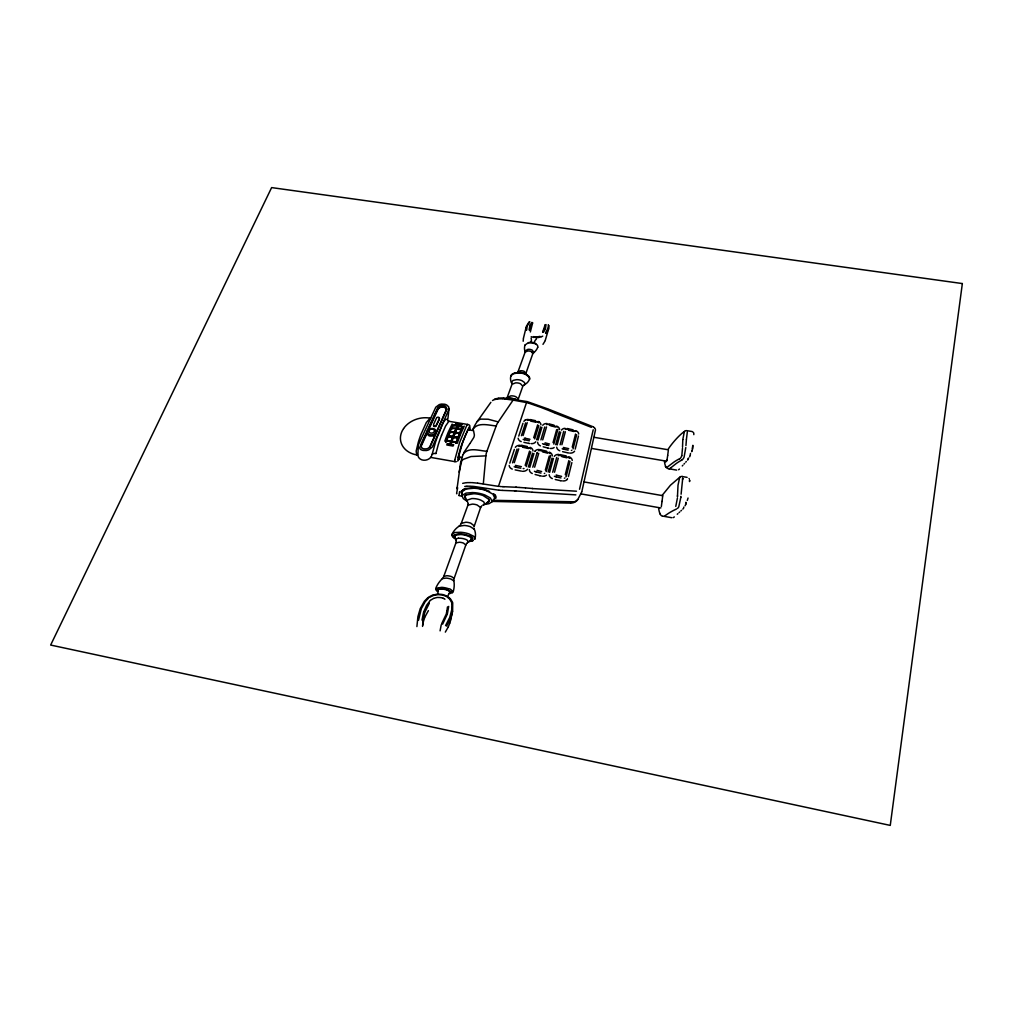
<?xml version="1.0" encoding="UTF-8"?>
<svg xmlns="http://www.w3.org/2000/svg" width="1013" height="1013" viewBox="0 0 1013 1013"><rect width="100%" height="100%" fill="white"/><g stroke="black" fill="none" stroke-linecap="round" stroke-linejoin="round"><path stroke-width="1.5" d="M469.867 426.764L469.817 427.562M682.521 447.151L682.8 439.68M677.482 495.737L677.469 496.573L678.014 485.214L679.609 477.743M682.496 448.316L681.8 455.673M466.942 501.131L463.334 498.687L462.131 496.091A2.507 2.089 -12.4 0 1 462.384 495.294L466.094 493.116L472.438 492.559A35.822 30.213 -12.7 0 1 484.885 494.99L490.482 498.067L491.963 501.296A2.722 2.279 -11 0 1 491.533 502.131L488.912 503.714L484.125 504.512M677.444 497.915L675.772 506.399M536.472 344.319L535.434 343.66A4.305 3.368 -7.4 0 0 534.307 342.913L534.585 341.622A9.687 7.572 -6.8 0 1 535.307 340.216L536.459 338.95M418.331 445.682L420.382 449.303A8.117 6.572 -13.4 0 0 423.092 450.43L426.283 450.519A8.724 7.066 -13.4 0 0 428.803 449.823L432.336 446.999L448.746 409.822A4.938 3.938 -11.9 0 0 449.038 408.783L448.594 406.745L446.796 405.073A7.851 6.268 -12.1 0 0 444.682 404.238L441.63 404.073A8.433 6.736 -12.1 0 0 439.199 404.656L435.78 407.201L418.711 444.15A5.572 4.508 -13.5 0 0 418.331 445.682L417.9 454.482M447.467 606.914L446.948 610.94M448.696 606.394L447.442 613.599M427.448 431.006A3.343 2.697 -13 0 0 427.22 431.855L428.448 434.071A4.964 4.001 -12.9 0 0 430.107 434.767A4.622 3.723 -12.9 0 0 431.259 434.894L431.665 434.868A5.293 4.267 -12.9 0 0 433.969 434.273L435.894 432.462A3.318 2.672 -12.8 0 0 436.109 431.677A3.697 2.976 -12.9 0 0 436.109 431.234M436.109 431.677L435.755 433.868L434.172 435.387A5.141 4.153 -12.9 0 1 432.602 436.008L430.056 436.059A5.217 4.204 -12.9 0 1 428.575 435.489L427.22 434.033L427.22 431.855A3.811 3.077 -12.9 0 1 428.347 429.753M685.94 445.568L686.409 439.553M681.103 494.179L682.724 478.225M445.961 614.688L441.655 623.717M682.813 439.591L684.294 431.867M680.939 496.345L680.863 497.155M685.788 447.556L684.104 457.053A8.864 7.294 0 0 1 681.635 460.295M416.9 626.578L417.926 616.562L420.142 608.978M680.85 497.307L678.773 506.829A8.535 7.18 0.4 0 1 678.507 507.26A6.471 5.445 0.5 0 1 677.431 508.45M422.003 620.108L423.497 612.523M686.421 439.363L687.321 432.019M418.508 620.298L421.231 609.028M498.561 486.379L483.302 484.011L485.873 455.863A25.021 20.577 -9.2 0 1 486.911 451.279L496.18 425.954A23.198 18.867 -8.6 0 1 498.269 421.915L513.097 400.097L526.507 402.579L498.472 486.367M689.486 481.302L689.587 480.213M692.423 448.936L692.715 445.682M693.816 434.653L693.804 433.665M689.574 481.568L689.688 480.365M692.512 449.088L692.854 445.315M685.687 503.98L685.826 502.524M685.788 504.119L685.953 502.359M690.22 455.065L690.486 453.444M667.706 455.331L668.39 449.797L594.188 437.325M683.724 507.741L683.788 507.07M688.359 458.851L688.435 458.028L688.27 458.699M439.389 419.103L439.452 418.445M662.021 501.498L662.717 495.99M662.033 501.346L661.337 506.589M667.694 455.508L666.972 460.041M422.548 626.401L423.307 619.209M454.761 460.041L459.56 442.618L466.562 425.827A5.28 4.267 -10.9 0 1 467.601 424.447M449.038 408.783L447.987 417.913A7.661 6.141 -12.3 0 1 447.556 419.496L447.455 419.737M422.636 625.414L423.371 621.513M423.333 618.968L424.612 612.852M457.066 488.785L457.167 487.911M557.91 429.297L553.82 444.112M457.129 488.19L457.256 487.164M457.319 486.633L460.598 462.789L462.916 454.634M469.614 428.613C469.956 426.638 469.348 430.69 469.538 429.145M682.686 478.491L682.623 478.934M474.008 526.887L480.605 507.551L477.186 505.018A14.954 12.587 -12.4 0 0 475.464 504.512A14.6 12.283 -12.4 0 0 472.413 504.107L467.93 505.132L461.27 523.379A6.458 5.432 -13.5 0 1 460.624 524.62L460.345 525A5.711 4.812 -13.4 0 1 459.028 526.203A19.665 16.702 -12.9 0 0 452.191 534.028L454.824 532.521L460.459 532.256A30.01 25.642 -14.3 0 1 464.828 532.813A29.884 25.54 -14.3 0 1 469.006 533.952L473.742 536.295L475.046 538.587M682.673 478.605L682.534 479.516M459.117 472.134L461.675 461.054A7.737 6.357 -11.6 0 1 463.296 459.358L471.032 456.521L485.873 455.863M456.622 493.28L457.648 487.722M458.978 495.306L459.623 491.571M468.525 541.765L466.917 539.942A10.231 8.712 -13.7 0 0 466.436 539.701A16.259 13.865 -14 0 0 458.471 538.232M458.927 495.61L462.118 496.205M458.091 457.243L457.838 459.56M452.621 611.282L452.71 602.9M458.104 457.18L459.649 451.051M440.085 630.858L441.25 624.73M452.596 611.434L450.709 619.791M432.019 454.786L435.463 442.339A254.921 213.161 0.7 0 1 438.059 435.071C440.237 431.855 443.529 417.191 447.493 419.433M435.945 453.431L438.11 445.214A217.643 181.656 -1.3 0 1 441.529 435.362M446.923 611.118L446.29 613.65M548.869 327.959L549.033 325.604M523.417 338.367L523.177 341.254M526.114 327.326L525.836 330.365M529.989 327.706L529.774 330.276M548.223 327.465L548.337 324.641M453.837 580.626L453.811 580.018A6.078 5.242 -14.6 0 1 453.849 579.563L453.9 579.221A6.344 5.47 -14.6 0 1 454.103 578.499L451.684 576.676A15.575 13.46 -16 0 0 446.885 575.726L443.77 576.397A6.344 5.445 -16 0 1 442.339 578.6A30.643 26.629 -14.8 0 0 435.755 588.274L441.807 587.337A27.946 24.325 -17.3 0 1 445.973 587.983A28.427 24.743 -17.3 0 1 448.354 588.654C451.241 588.072 453.495 594.125 453.685 589.794A29.947 25.756 -17.2 0 0 453.887 580.956L451.038 579.107A18.31 15.841 -16.2 0 0 446.011 578.094L442.339 578.6M579.537 489.266L593.213 429.765M450.696 619.855L450.253 621.577M452.317 612.726L450.848 617.588M510.793 376.102L512.958 373.898L517.694 372.898A14.676 11.675 -8.2 0 1 520.441 372.987L523.151 373.506A15.474 12.321 -8.3 0 1 525.62 374.417L529.052 376.937L529.52 379.191M446.201 440.516L447.733 436.337M454.103 578.499L465.815 545.019L463.549 543.12A13.194 11.257 -14.1 0 0 459.383 542.246L455.926 542.879L443.77 576.397M455.192 535.307L455.116 535.712A8.686 7.357 -13.3 0 0 455.749 539.929L456.116 538.777L458.471 538.207M523.493 338.051L526.19 327.034M568.382 476.642L571.864 462.612M575.219 449.088L578.461 436.046M450.468 592.352L449.569 592.947M566.47 475.388L569.99 461.358M576.663 434.792L573.054 448.886M565.279 474.654L568.825 460.624M572.244 447.1L575.549 434.045M474.249 525.874L470.779 523.164A16.069 13.625 -13.2 0 0 465.891 522.227L461.27 523.379M530.331 331.96L532.673 322.78M423.396 621.45L424.726 617.449M566.432 475.515L565.95 476.87M530.103 327.224L530.597 325.831M544.905 327.933L545.121 325.072M554.516 472.223L558.264 458.243M561.873 444.758L565.355 431.741M552.693 472.235L556.732 457.407M560.1 444.796L563.735 431.373M527.127 326.427L526.709 329.997M455.989 542.677L456.065 542.322A5.268 4.47 -14.2 0 0 456.078 540.891M549.628 472.4L553.453 458.446M557.137 444.998L560.696 432.032M548.16 472.033L552.009 458.091M555.719 444.656L559.29 431.677M525.886 373.442L524.265 371.416A6.458 5.116 -8 0 0 522.873 370.923A6.179 4.9 -8 0 0 520.568 370.771L517.909 372.05A2.127 1.684 -8.2 0 1 517.757 372.341M542.613 332.213L545.133 324.831M546.425 470.792L550.426 456.394A10.054 8.281 -7.6 0 0 550.566 455.622M545.361 469.981L549.274 456.027M553.047 442.58L556.681 429.601M532.8 353.664L531.546 351.79M548.084 328.022L545.488 332.897M546.387 470.918L546.146 471.615M459.674 450.962L461.725 444.428M494.711 497.839L492.951 494.167L486.316 490.583M544.88 328.035L544.576 328.908M692.436 449.468L692.018 450.836M534.636 467.196L538.739 453.292M542.702 439.883L546.526 426.942M688.055 498.016L687.295 500.435M524.975 345.129L524.835 345.623A16.081 12.599 -7 0 0 525.089 351.688M532.787 467.196L536.941 453.267M540.917 439.895L544.766 426.967M529.799 467.373L533.978 453.495M538.017 440.123L541.917 427.22M666.997 459.991L667.01 459.927A6.572 5.432 -0.8 0 1 666.478 461.181A2.988 2.469 -0.6 0 1 665.997 461.738M528.33 467.018L532.547 453.153M536.611 439.781L540.524 426.891M450.063 622.235L449.721 623.274M530.736 451.887L526.178 466.613M538.802 425.612L534.712 438.895M529.558 451.114L525.165 465.334M533.686 437.743L537.675 424.84M447.265 614.207L442.618 624.16M536.953 453.204L537.232 452.418M691.98 450.937L691.727 451.697M514.275 462.7L518.757 448.873M523.075 435.539L527.241 422.687M424.789 612.308L429.335 603.267M512.565 462.827L517.061 449.025M521.416 435.704L525.608 422.852M450.241 444.365L451.076 441.858M450.658 444.441L451.494 441.934M423.675 611.941L426.612 605.331L430.158 600.544M526.431 326.186L529.128 321.868M527.292 325.882L529.862 321.741M509.83 463.169L514.376 449.392M518.757 436.096L522.987 423.269M461.649 444.644L469.032 427.131M472.565 430.272L472.754 429.791A49.688 40.596 -8.6 0 1 474.806 425.409A47.877 39.089 -8.7 0 1 477.313 421.421L490.874 402.326M455.711 443.327L455.901 442.808C453.001 439.224 448.164 445.163 453.672 444.669M456.534 442.808L457.863 439.047M449.671 623.413L448.341 626.768M446.353 441.719L446.543 441.187C451.823 439.237 451.57 445.606 447.328 443.58M444.846 441.149L445.289 439.87A195.408 162.878 -2.3 0 1 448.227 432.247L452.165 424.067M451.709 441.339L453.178 437.274M451.291 441.263L452.76 437.198M450.279 598.696L447.759 596.581L448.404 594.77A4.926 4.267 -15.6 0 1 449.329 593.225M525.861 373.518L532.787 353.727M457.205 440.883L458.788 436.59M525.025 344.99L528.596 342.559M462.118 496.357L462.029 492.457A3.052 2.533 -12.3 0 1 462.169 491.596L465.967 488.988L473.983 488.228A39.811 33.556 -12.6 0 1 486.303 490.596M517.909 372.05L525.127 352.131L527.659 351.005A5.774 4.533 -7.6 0 1 531.534 351.777M449.81 617.094L451.747 609.864L451.95 603.773M462.169 491.596L462.447 490.862M458.458 437.439L458.978 436.109M545.197 340.558L548.704 328.63L546.121 333.454M452.976 436.628L454.482 432.88M453.393 436.704L454.888 432.956M545.463 328.605L546.032 324.553M448.012 435.59L449.354 432.272M458.927 436.236L459.256 435.387M441.529 435.362L445.644 425.929L448.848 421.281L467.803 424.485M459.066 435.869L459.446 434.906M472.729 429.867C477.11 421.623 488.76 425.321 496.18 425.954M450.595 618.247L446.594 626.097M449.531 617.829L445.568 625.616M459.383 435.058L459.737 434.184M459.535 434.666L459.927 433.703M459.851 433.906L463.22 426.574L462.688 427.575M460.105 433.285L460.75 431.741M449.455 432.032L449.101 432.741A189.532 157.927 -2.6 0 0 446.29 440.047L445.758 442.402M454.685 432.374L456.091 429.208M455.103 432.45L456.508 429.271M420.395 608.37L424.32 601.342L427.98 597.569M421.471 608.42L425.181 601.659L428.702 597.923M529.951 325.249L529.077 329.959M424.928 616.942L428.41 610.611M449.569 431.614L452.862 424.878M449.835 431.171L451.102 428.398M544.956 341.153L542.981 344.344M429.689 447.088L435.273 434.539M435.995 432.918L446.113 410.176L445.492 408.1A4.419 3.533 -12.1 0 0 444.023 407.213A4.179 3.343 -12.1 0 0 442.909 406.985L442.099 406.973A5.217 4.166 -12.1 0 0 440.503 407.264L438.236 408.847L428.879 429.335M446.695 409.48L430.246 446.48L428.208 448.253A5.989 4.85 -13.4 0 1 426.068 448.898L423.865 448.848A5.584 4.521 -13.4 0 1 422.003 448.063L420.598 445.555A3.837 3.102 -13.5 0 1 420.864 444.517L437.755 407.669L440.111 405.922A5.761 4.609 -12.1 0 1 442.212 405.479L442.643 405.466A5.04 4.027 -12.1 0 1 443.884 405.618A5.356 4.28 -12.1 0 1 445.657 406.39L446.898 408.746A3.432 2.735 -12 0 1 446.695 409.48L445.467 407.657A5.128 4.103 -12.1 0 0 442.529 406.808L442.099 406.808A5.913 4.723 -12.1 0 0 439.997 407.251L437.641 408.999L427.955 430.145M690.22 455.559L689.587 456.914M439.389 418.698L436.021 425.612A1.925 1.545 -12.6 0 1 435.134 425.903L434.552 425.891A1.52 1.228 -12.6 0 1 433.564 425.27L433.653 426.131A1.747 1.406 -12.6 0 0 436.008 426.22L439.325 419.357M581.817 491.723L595.53 429.702M433.564 424.46L436.451 418.103M460.94 429.854C460.662 434.45 453.292 433.184 456.85 429.157M545.222 329.187L543.386 332.163M427.233 431.728L420.788 445.809A3.9 3.153 -13.5 0 0 420.661 446.138M427.131 433.146L421.421 445.657A3.318 2.684 -13.5 0 0 421.383 447.556M544.361 329.428L543.335 331.226M685.7 504.487L685.054 505.804M448.24 626.971L445.315 632.112M456.293 428.803L457.433 426.22M456.698 428.866L457.914 426.498M463.713 452.76L469.842 443.643M460.067 457.218L459.244 458.826M451.279 428.03L452.545 425.625M462.295 428.334L462.65 427.638M530.179 324.793L531.939 322.362M530.799 325.388L532.496 323.096M578.03 499.092L581.715 491.925M464.271 426.131L461.016 433.171A222.151 185.493 0.1 0 0 459.56 436.831L459.079 438.11A225.393 188.266 0.2 0 0 457.243 443.289M462.878 454.71C467.803 446.53 479.339 450.798 486.911 451.279M458.079 426.22L458.737 425.181M457.661 426.144L458.231 425.042M458.661 459.801L459.003 459.092L458.534 459.75M662.021 495.534L670.441 485.227L679.71 477.275M688.156 459.37L687.586 460.117M453.026 535.472L458.433 533.826A27.11 23.16 -14.2 0 1 468.968 535.826C473.527 536.143 474.78 541.765 469.5 541.284M668.213 449.164C670.695 445.112 678.507 435.463 684.535 431.399M403.541 428.613L402.275 430.778A22.78 18.386 -13.4 0 0 400.426 438.186L400.439 438.933A23.185 18.703 -13.4 0 0 416.71 454.913L417.926 455.179A7.154 5.825 -13.6 0 0 423.928 460.231A7.154 5.825 -13.6 0 0 431.601 455.977M403.617 428.512L404.997 426.701A23.16 18.69 -13.4 0 1 430.044 418.128M535.434 343.66L529.394 342.584A4.014 3.14 -7.4 0 1 530.635 342.331L531.293 340.799A8.762 6.825 -7.7 0 0 531.42 339.596L531.078 338.101M683.509 508.298L682.825 509.121M470.083 443.327L473.78 437.515A12.321 9.991 -11.5 0 0 474.312 435.527L474.337 435.324A11.801 9.56 -11.5 0 0 474.375 434.97L473.565 430.702L468.12 429.715M491.533 502.131L494.23 498.763A3.064 2.558 -10.8 0 0 494.673 497.965L495.028 496.889A3.685 3.077 -10.8 0 0 494.585 494.673L493.736 493.825M683.99 464.068L684.585 463.422M685.738 462.169L686.333 461.51M682.268 465.942L682.851 465.309M477.313 421.421L478.516 420.256A5.787 4.672 -10.3 0 1 480.808 419.116L488.127 419.217L498.269 421.915M679.444 469.032L679.394 469.082A4.533 3.748 0.2 0 1 678.583 469.728M459.256 457.37L458.75 457.028A12.067 9.889 -11.4 0 1 458.864 455.812L462.65 442.516A177.807 148.126 -2.2 0 1 465.068 436.071L467.765 430.246L468.842 429.841M670.581 467.993L676.076 463.625A56.31 47.13 2.8 0 1 681.534 460.206M677.254 514.249L677.887 513.667M679.052 512.603L679.698 512.008M680.863 510.932L681.521 510.337M430.5 600.266L433.539 598.442M492.533 400.553L494.901 399.122M664.997 515.731L668.491 513.338A57.197 49.029 3.3 0 1 670.745 511.97L672.214 511.147A53.119 45.484 3.1 0 1 676.469 509.045M428.486 597.214L432.374 595.239M459.028 526.203L464.119 525.456A20.817 17.69 -13.6 0 1 470.374 526.697L474.299 529.242A19.31 16.36 -13.7 0 1 475.034 538.536M429.689 597.252L432.766 595.72M456.863 429.006L461.396 429.753M455.255 432.614L459.826 433.374M455.445 535.143L460.801 534.522A23.223 19.817 -14.1 0 1 467.208 535.801C468.867 536.067 473.653 538.612 470.551 540.208M542.715 336.164L541.499 336.696M483.087 504.968L483.239 504.905A2.229 1.861 -11.5 0 0 484.657 503.676L483.657 501.764L480.757 500.105A20.501 17.246 -12.4 0 0 471.855 498.548L467.208 500.093A1.57 1.317 -12.2 0 0 467.031 500.599L467.537 501.904M487.05 502.663L488.785 501.574A2.191 1.836 -11.1 0 0 489.165 500.929M495.382 398.932L498.459 398.16M433.957 598.265L437.021 597.505M494.661 399.578L497.75 398.919M540.993 336.873L539.448 337.304M433.336 595.517L437.363 594.682M432.982 595.036L437.287 594.175L437.895 592.618A4.837 4.166 -16.8 0 0 438.135 591.326A4.609 3.976 -16.8 0 0 438.11 590.934M462.675 483.353L466.094 482.707M514.68 372.961L515.326 372.797M539.992 336.367L538.017 336.772M471.438 541.145L471.893 541.043A6.407 5.432 -12.8 0 0 473.084 540.625M464.752 486.468L466.626 486.215M539.233 337.354L538.055 337.544M528.444 342.736L529.394 342.584M470.994 541.233L469.336 541.436M455.103 432.83L459.763 433.627M498.991 398.084L503.271 397.919M551.756 448.455L550.401 448.48M450.101 593.555L451.76 592.149L447.911 589.946A23.502 20.437 -17.1 0 0 445.176 589.148A21.957 19.082 -17.1 0 0 441.567 588.629C440.149 588.186 434.235 588.768 437.325 590.845A11.789 10.155 -15.7 0 0 438.135 591.326A9.573 8.243 -15.9 0 1 436.78 590.63M530.635 342.331L531.559 342.28A6.369 4.989 -7.4 0 1 533.699 342.66L534.307 342.901M537.498 336.823L534.687 336.785M537.498 337.595L535.484 337.633M437.477 597.455L440.604 597.556M498.244 398.869L502.486 398.818M466.651 482.644L471.4 482.593M449.101 593.631L449.038 593.631M543.639 476.199L542.639 476.199M467.107 486.177L471.222 486.227M437.958 594.631L442.035 594.91M437.92 594.125L442.238 594.428M570.838 503.094L572.851 502.853A7.673 6.458 -6 0 0 577.841 499.422L576.182 500.954A6.382 5.369 -5.9 0 1 574.105 501.79L493.141 500.321M570.496 503.094L491.925 501.41M576.46 491.204L533.458 488.621M575.853 494.876L532.294 492.204M523.177 468.576L523.632 468.576A3.381 2.786 -8.6 0 0 524.025 468.538M504.056 486.709L516.529 487.278M503.968 486.709L502.904 486.671M503.803 397.944L527.153 401.579L548.413 409.113M502.435 490.406L515.174 490.925M502.258 490.393L499.054 490.216M558.821 454.47L558.48 454.457A5.331 4.407 -6.6 0 0 556.694 454.66A4.09 3.381 -6.6 0 0 554.326 456.394M502.727 486.658L501.663 486.607M539.41 449.544L539.182 449.531A4.445 3.659 -7.7 0 0 535.181 450.886M514.553 490.887L515.744 490.963M515.313 490.938L523.924 491.495M472.033 482.619L477.579 483.15M503.043 398.843L504.816 398.97M515.718 487.24L518.998 487.43M500.954 486.557L499.84 486.481M519.226 487.456L525.443 487.899M547.109 423.573L547.058 423.561A6.141 5.002 -7.1 0 0 546.336 423.548A5.192 4.229 -7.1 0 0 545.716 423.599A3.976 3.229 -7.1 0 0 542.753 425.295M524.341 491.52L531.85 492.153M498.865 490.203L474.616 486.557M525.544 487.911L532.762 488.545M472.172 486.303L474.249 486.506M504.639 398.957L512.325 399.97M532.344 488.507L532.977 488.57M521.125 445.315L521.91 445.429M449.873 431.905L454.204 432.64M521.53 471.159L515.123 469.893M561.721 480.884L560.468 480.669M477.807 483.176L482.669 483.91M568.837 453.001L568.052 452.874M529.85 419.547L531.091 419.762M455.293 424.434L458.028 424.89M671.733 517.719L663.034 516.161M567.483 429.347L567.179 429.309A6.255 5.103 -6.1 0 0 566.66 429.259M682.483 476.579L687.093 477.364M559.923 454.584L566.267 455.951M533.99 337.468L531.205 336.709M529.698 443.542L528.723 443.365M522.05 445.441L522.835 445.593M541.461 476.059L539.853 475.73M534.168 336.721L533.598 336.607M540.499 449.671L546.691 451.228M567.217 428.524L573.003 429.803M455.901 423.383L462.08 424.434M459.041 425.067L461.624 425.498C457.395 423.725 457.914 427.613 462.561 426.625M455.407 424.485C460.788 424.662 455.901 426.904 453.393 425.067M591.681 448.455L666.465 461.181M676.659 470.108L668.149 468.626A4.331 3.583 -0.2 0 1 667.63 468.462M449.873 431.677L454.406 432.45M448.139 435.945L452.697 436.73M453.571 436.882L458.129 437.667M448.037 436.223L452.596 437.008M453.469 437.147L458.028 437.933M446.429 440.592L451 441.377M451.874 441.541L456.445 442.326M446.328 440.883L450.899 441.668M451.773 441.82L456.356 442.605M447.189 444.049L453.533 445.138M446.771 444.973L453.128 446.075M458.75 457.028L461.877 457.534M584.121 481.935L662.768 495.674M430.69 457.407L454.989 461.662A3.014 2.469 -12.2 0 0 456.293 461.7M580.715 493.85L660.818 507.969M567.837 429.398L574.194 430.842A11.675 9.56 -5.9 0 1 574.675 430.981L574.915 431.057A6.357 5.204 -5.7 0 1 575.384 431.247L575.422 431.259A3.925 3.204 -5.7 0 1 575.827 431.462M441.048 597.632L443.086 598.227M531.154 419.775L535.497 420.661M530.901 421.167L535.852 422.193M548.907 448.278L547.767 448.012M525.418 438.325L529.976 439.275M523.924 442.364L528.545 443.327M522.885 445.606L527.393 446.53M522.569 447.227L528.533 448.518M525.354 438.312L524.392 438.097M524.721 439.807L529.394 440.769M515.946 467.221L520.796 468.234M524.62 439.781L523.151 439.414M560.252 480.631L555.225 479.491M515.807 467.196L514.173 466.752M567.305 452.735L562.582 451.659M521.404 466.664L515.389 465.372M548.995 423.865L554.124 425.219M568.698 448.67L564.241 447.657M568.116 450.165L563.494 449.126M561.582 476.376L556.96 475.325M560.974 477.933L556.289 476.882M442.605 595.024L446.252 596.378M568.812 430.297L574.067 431.5M561.873 456.66L566.875 457.8M442.846 594.555L446.733 595.986M564.089 447.632L563.38 447.442M556.213 476.857L554.377 476.313M563.431 449.101L562.19 448.759M556.644 475.249L556.061 475.097M539.79 475.705L535.105 474.477M547.704 447.999L543.183 446.796M416.685 454.964L416.178 451.038L418.318 442.187A170.994 141.921 -5.2 0 1 420.927 434.463L426.308 422.535L430.208 418.103A2.57 2.051 -12.7 0 0 430.715 418.154M536.991 470.349L541.651 471.564M536.219 471.868L540.942 473.109M527.102 402.731L528.811 403.199M548.805 445.492L546.716 444.948M542.449 451.798L547.4 453.102M550.084 425.574L555.301 426.992M545.057 442.846L549.489 444.023M544.374 444.327L546.577 444.91M536.08 471.83L535.307 471.615M544.133 444.264L542.499 443.732M528.951 403.25L540.334 407.188M535.13 471.552L534.421 471.298M568.154 457.382L567.951 457.319A12.346 10.231 -6.3 0 0 567.28 457.129L561.126 455.736A12.409 10.282 -6.6 0 0 560.493 455.622L560.227 455.584A6.635 5.483 -6.6 0 0 559.632 455.533M591.364 427.309L555.251 413.19M541.094 407.467L547.843 410.1M443.112 598.227L443.884 598.582M548.59 410.404L554.516 412.873M549.147 409.417L593.175 426.815M538.093 421.433L538.941 421.851A5.901 4.799 -7.6 0 1 539.271 422.066M530.078 447.328L530.913 447.759A5.28 4.331 -8.2 0 1 532.977 450.975M489.621 491.495L485.05 489.76A44.053 37.19 -12.8 0 0 477.072 488.114A37.304 31.416 -12.6 0 0 472.666 487.81L465.309 488.595L461.434 491.026A3.343 2.773 -12.3 0 0 461.092 492.153L462.08 494.572M556.707 426.093L558.011 426.853A5.116 4.166 -6.7 0 1 559.531 429.081A5.546 4.521 -6.7 0 1 559.569 429.575L559.581 429.639M540.448 445.872L539.448 445.315A5.496 4.495 -7.3 0 1 538.397 444.34A4.976 4.077 -7.4 0 1 537.726 442.833A5.572 4.571 -7.3 0 1 537.662 442.25M549.375 452.14L550.3 452.646A6.496 5.356 -7.3 0 1 550.616 452.874A5.799 4.774 -7.2 0 1 551.11 453.28A5.356 4.419 -7.2 0 1 552.313 455.913M532.268 473.514L531.407 473.046A6.407 5.306 -7.9 0 1 531.053 472.792A5.306 4.407 -8 0 1 529.571 470.817A5.825 4.824 -8 0 1 529.406 469.652M455.052 538.523L453.685 537.65M444.251 598.772L444.96 599.19M446.72 596.657L449.531 598.949M593.555 427.043L594.53 427.891M665.06 461.865L664.655 461.232M436.78 590.63L436.755 590.604A5.242 4.521 -16.2 0 1 436.312 590.237A2.976 2.558 -16.3 0 1 435.666 589.262M450.481 592.086L447.632 590.237A21.235 18.462 -17 0 0 442.061 589.034L438.236 589.275L438.085 590.604A6.635 5.736 -16 0 1 438.148 589.629M450.646 599.101L452.52 602.33M449.861 599.329L451.557 602.342M594.796 428.208L595.239 428.917M511.92 383.357L511.641 382.889A13.929 11.054 -7.9 0 1 510.793 376.292M689.258 478.896L689.233 478.845A4.483 3.735 0.9 0 0 689.005 478.516M693.677 432.868L693.664 432.842A4.267 3.482 0.5 0 0 693.424 432.488M666.731 468.031A4.381 3.621 -0.2 0 1 665.782 466.689L665.744 466.702M665.68 466.55L664.997 464.511A24.337 20.07 0.8 0 1 664.49 461.181M659.742 513.085L659.425 512.109A26.515 22.324 1.3 0 1 658.678 508.057L658.653 507.614M451.709 602.811L451.95 603.748M481.909 505.753A5.306 4.457 -11.4 0 0 481.441 506.247L481.188 506.589A5.913 4.964 -11.3 0 0 480.529 507.842M525.101 351.688A2.026 1.583 -7.6 0 1 525.038 350.941L527.874 349.358A6.306 4.951 -7.6 0 1 530.432 349.485A6.736 5.293 -7.6 0 1 532.332 350.194L533.788 352.334A1.963 1.532 -7.4 0 1 533.167 353.17L534.598 351.954A16.221 12.663 -7.8 0 0 537.662 347.446M529.381 379.546A14.321 11.346 -8.3 0 1 527.039 382.914L523.493 385.535A2.76 2.203 -8 0 0 524.899 384.092L524.506 382.509L522.062 380.749A11.029 8.8 -8.3 0 0 519.694 379.951A10.307 8.218 -8.3 0 0 516.465 379.685L513.135 380.382L511.628 381.926A2.925 2.33 -8.4 0 0 511.97 383.383M530.343 448.556A2.583 2.115 -8.2 0 1 530.647 448.86M530.065 448.366A4.039 3.318 -8.2 0 0 529.672 448.151A6.281 5.166 -8.3 0 0 529.065 447.911L528.862 447.835A11.979 9.864 -8.5 0 0 528.09 447.619L522.012 446.353A11.979 9.851 -8.8 0 0 521.201 446.252L521.1 446.239A6.433 5.28 -8.7 0 0 520.365 446.201M518.935 446.442A2.444 2.001 -8.6 0 1 519.428 446.29M451.963 535.181A2.874 2.431 -13.8 0 1 452.089 534.206M474.996 538.777A2.862 2.431 -12.8 0 1 474.704 539.347M457.977 460.738A3.824 3.128 -12.2 0 1 457.597 461.105M474.299 529.242A5.078 4.305 -12.1 0 1 474.097 528.685M467.803 424.523A2.71 2.191 -11.1 0 1 469.855 425.764M488.329 501.473A13.194 11.004 -11.6 0 1 483.404 504.841M488.912 499.257A2.406 2.013 -11.2 0 1 488.633 501.207M564.823 478.047A1.988 1.659 -6.3 0 1 564.406 478.187M549.894 453.431A2.596 2.14 -7.1 0 1 550.198 453.735M549.641 453.229A4.052 3.343 -7.2 0 0 549.249 453.014A6.521 5.369 -7.3 0 0 548.704 452.773L548.514 452.697A11.649 9.623 -7.4 0 0 547.894 452.482L541.702 450.836A12.004 9.902 -7.7 0 0 541.005 450.709L540.739 450.658A6.66 5.496 -7.6 0 0 540.195 450.608M538.764 450.76A2.153 1.773 -7.6 0 1 539.271 450.633M544.728 473.35A1.899 1.583 -7.5 0 1 544.323 473.476M558.239 455.698A2.165 1.798 -6.5 0 1 558.733 455.571M568.154 457.382A6.534 5.407 -6.2 0 1 568.724 457.61L568.812 457.648A4.001 3.305 -6.1 0 1 569.154 457.825M569.42 458.015A2.558 2.115 -6 0 1 569.737 458.307M510.717 375.772A5.432 4.305 -8.3 0 1 514.705 373.075M515.351 372.898A13.549 10.776 -8.2 0 1 527.444 375.165M527.469 375.228A5.559 4.419 -7.9 0 1 529.723 379.115M571.826 450.291A1.887 1.557 -5.8 0 1 571.421 450.43M565.33 429.398A2.077 1.697 -6.1 0 1 565.798 429.284M556.998 427.017A4.039 3.292 -6.7 0 0 556.606 426.79L556.58 426.777A6.534 5.331 -6.7 0 0 556.112 426.574L555.871 426.486A11.713 9.573 -6.9 0 0 555.403 426.334L549.274 424.688A12.156 9.927 -7.2 0 0 548.742 424.586L548.489 424.536A6.407 5.217 -7.1 0 0 547.906 424.472M546.539 424.599A2.039 1.659 -7 0 1 547.02 424.498M453.14 591.896A1.937 1.671 -15.6 0 1 452.95 592.276M452.393 592.833A2.57 2.216 -15.6 0 1 452.013 593.048M692.702 431.842A2.495 2.026 0.6 0 0 691.714 431.462L687.156 430.715A3.14 2.558 0.4 0 0 684.978 430.956M471.564 538.574A8.826 7.484 -13.3 0 1 467.993 542.373M467.36 542.829A4.508 3.837 -13.1 0 1 467.816 542.487M465.828 545.019A5.483 4.672 -13 0 1 467.094 543.057M538.384 422.472A2.545 2.064 -7.6 0 1 538.675 422.738M538.118 422.294A3.951 3.204 -7.6 0 0 537.675 422.066A6.458 5.242 -7.7 0 0 537.156 421.864L536.953 421.801A11.624 9.472 -7.8 0 0 536.308 421.611L530.255 420.37A11.27 9.168 -8.1 0 0 529.571 420.268L529.368 420.256A6.268 5.09 -8 0 0 528.773 420.218M527.406 420.446A2.343 1.899 -8 0 1 527.874 420.306M456.711 493.8A3.318 2.76 -12.6 0 1 456.635 493.483M662.578 516.301A4.913 4.153 0.1 0 1 659.881 513.363A2.634 2.229 -0.1 0 0 660.235 513.971M453.672 537.574A5.609 4.748 -13.6 0 1 451.975 535.598M659.032 508.298A1.406 1.19 -0.2 0 1 658.982 507.931M680.014 476.92A3.52 2.938 0.7 0 1 682.496 476.477M455.799 540.03A4.445 3.773 -14.1 0 1 456.002 540.562M674.329 516.909A3.621 3.064 0.6 0 1 673.176 517.618M536.371 344.42A4.09 3.204 -7.3 0 1 537.852 347.218M468.12 504.018A5.698 4.761 -12.6 0 1 468.044 504.677M467.981 502.803A4.951 4.141 -12.6 0 1 468.095 503.334M449.05 421.231A2.355 1.887 -11.9 0 1 447.683 420.648M450.329 591.782A6.787 5.863 -16 0 1 449.417 593.137M428.803 429.639A4.495 3.621 -12.9 0 1 433.26 428.588A4.495 3.621 -12.9 0 1 436.16 431.221M554.136 447.493A3.697 3.026 -6.9 0 1 552.617 448.29A4.014 3.292 -6.9 0 1 552.123 448.404M670.505 467.955A2.305 1.899 -0.2 0 1 668.973 468.854M527.545 469.247A4.913 4.065 -8.6 0 1 522.67 471.286M512.299 469.095A5.458 4.508 -9.1 0 1 509.184 465.448M515.351 447.328A5.306 4.356 -8.6 0 1 515.744 446.834A4.989 4.09 -8.7 0 1 520.011 445.289M539.296 422.054A4.938 4.014 -7.6 0 1 540.904 424.852M535.712 441.769A4.584 3.748 -7.9 0 1 534.915 442.668A4.723 3.862 -7.9 0 1 531.217 443.631M521.214 441.605A5.255 4.293 -8.4 0 1 518.149 438.224M523.911 421.357A4.609 3.735 -8 0 1 524.709 420.496A4.001 3.242 -8 0 1 525.203 420.167M525.165 420.116A5.078 4.115 -8 0 1 528.381 419.483M436.768 417.66A1.57 1.266 -12.4 0 1 439.439 418.192M495.002 494.952A6.331 5.293 -10.9 0 1 495.458 495.534A3.634 3.039 -10.8 0 1 495.674 498.421M559.809 450.785A5.774 4.748 -6.3 0 1 556.681 447.151M574.599 451.19A4.634 3.811 -5.9 0 1 569.952 453.102M578.676 434.007A5.116 4.179 -5.7 0 0 578.588 433.45A4.85 3.963 -5.6 0 0 578.423 432.931A4.508 3.685 -5.6 0 0 578.17 432.462A5.875 4.799 -5.7 0 0 575.65 430.626M565.089 428.347A4.812 3.925 -6.1 0 0 563.785 428.512A3.862 3.14 -6.1 0 0 561.506 430.107M546.488 475.11A4.052 3.368 -7.5 0 1 544.386 476.097M534.902 451.443A4.964 4.09 -7.6 0 1 535.269 450.962M465.714 498.421A3.571 2.976 -12.2 0 1 464.802 496.446M464.853 496.433A2.596 2.165 -12.2 0 1 466.107 494.977L473.856 493.724A28.833 24.274 -12.5 0 1 483.062 495.522L489.013 499.434A2.735 2.292 -11.2 0 1 489.203 500.941M466.309 494.851A2.431 2.026 -12.2 0 0 465.284 496.167A2.368 1.975 -12.2 0 0 465.296 496.611M467.17 501.448A13.093 10.928 -11.6 0 1 465.334 496.952M552.338 478.592A5.989 4.976 -6.8 0 1 549.147 474.704M567.293 479.415A4.786 3.989 -6.3 0 1 562.886 480.934M567.546 478.807A5.268 4.394 -6.4 0 1 567.166 479.326M569.015 456.787A5.723 4.736 -6.1 0 1 572.269 460.409M665.389 466.398A1.583 1.304 -0.3 0 0 668.2 466.411L674.164 461.915A57.526 48.155 2.7 0 1 679.457 458.8M681.724 455.673A7.154 5.888 0 0 1 679.622 458.952M431.867 454.71A3.267 2.672 -13.2 0 1 435.843 453.609M454.926 537.131A1.684 1.431 -13.7 0 1 455.331 534.991M462.346 490.836A4.331 3.596 -12.2 0 1 464.815 488.836M454.774 461.599A5.711 4.685 -12 0 1 454.837 460.054M518.567 372.505A8.053 6.395 -8.1 0 1 524.975 373.696M455.318 538.118A4.786 4.052 -13.6 0 1 452.558 535.611M506.829 398.16A24.489 19.779 -9.1 0 1 515.706 399.426M509.096 398.236A13.726 11.054 -8.9 0 1 515.858 399.464M518.301 398.983L522.822 386.232L520.543 383.775A9.016 7.192 -8.4 0 0 518.643 383.117A8.674 6.914 -8.4 0 0 515.516 382.889L512.008 384.307L507.196 397.514L510.831 395.88A9.13 7.332 -8.7 0 1 514.022 396.121A9.484 7.61 -8.7 0 1 515.959 396.792L518.301 398.983M428.892 430.981L429.107 431.931A2.938 2.368 -12.9 0 0 430.335 432.918A2.659 2.14 -12.9 0 0 431.095 433.083L431.652 433.095A3.596 2.9 -12.9 0 0 433.032 432.779L434.362 431.728L434.26 430.044A3.001 2.419 -12.9 0 0 433.108 429.246A2.71 2.178 -12.9 0 0 432.348 429.081L431.525 429.107A3.596 2.9 -12.9 0 0 430.208 429.525L429.094 430.424A1.722 1.393 -12.9 0 0 428.892 430.981M962.35 283.564L890.262 825.405L50.65 645.053L271.623 187.595L962.35 283.564M456.255 441.769C444.53 441.921 461.156 432.184 456.255 441.769M451.051 440.87C439.325 441.022 455.977 431.297 451.051 440.87M457.965 437.059C446.277 437.299 462.89 428.005 457.965 437.059M452.773 436.172C441.098 436.413 457.749 427.131 452.773 436.172M454.52 431.867C442.909 432.234 459.294 423.789 454.52 431.867M461.27 429.157C449.696 429.829 465.511 422.358 461.27 429.157M456.141 428.284C444.58 428.854 460.446 421.585 456.141 428.284"/></g></svg>
